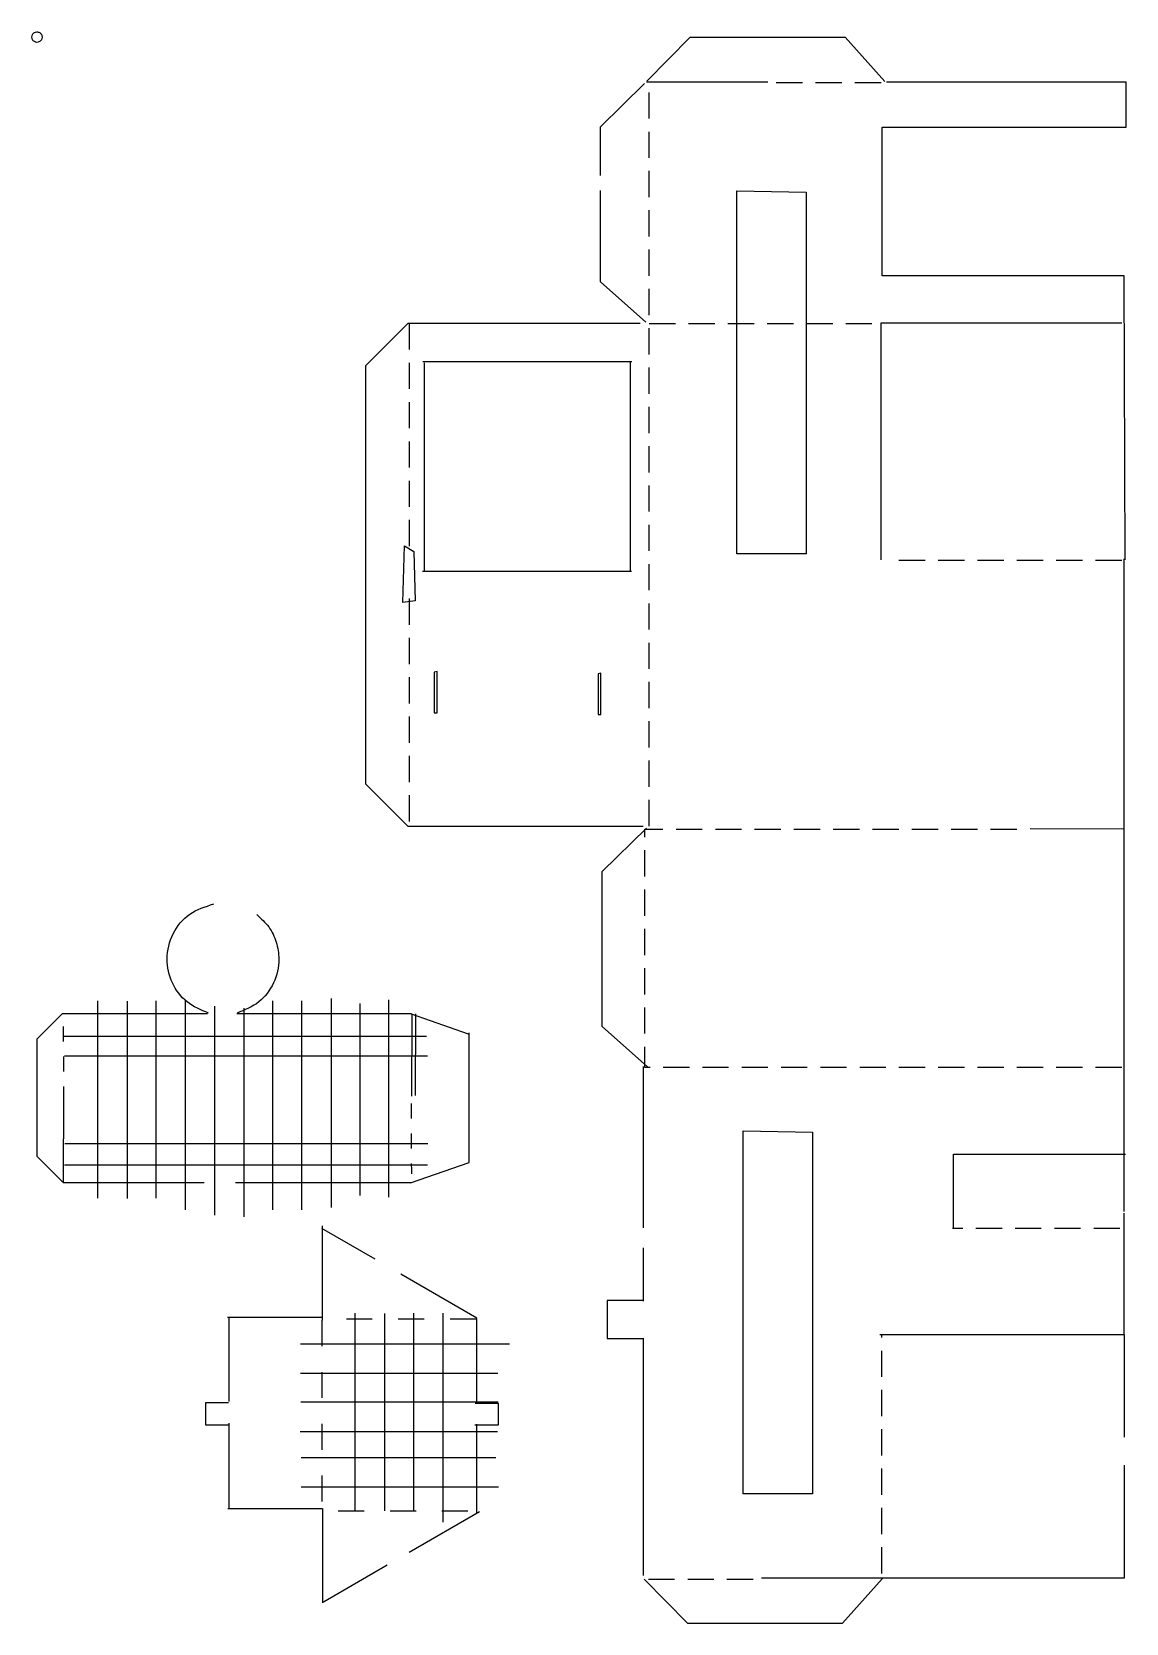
# Model space of a CAD drawing. Header units: millimetres. Extents: x 11 to 195, y 17 to 284.
import ezdxf

# ---------------------------------------------------------------- set-up
doc = ezdxf.new("R2010")
doc.units = ezdxf.units.MM
doc.layers.add('Layer_1', color=7, linetype='CONTINUOUS')

msp = doc.modelspace()

# ---------------------------------------------------------------- linework, layer by layer
at = {"layer": 'Layer_1', "color": 7}
for points in [[(11.891285, 283.979172)], [(129.48021, 257.297516), (141.13296, 257.038565), (141.13296, 196.314838), (129.48021, 196.314838)], [(73.627546, 197.649381), (75.198236, 196.718599), (75.43093, 188.39976), (73.336677, 188.10889)], [(78.626457, 176.42603), (78.626457, 169.59568), (79.134178, 169.59568), (79.134178, 176.51036)], [(106.1699, 176.16184), (106.1699, 169.30382), (106.59536, 169.30382), (106.59536, 176.24651)], [(52.522047, 128.23502)], [(130.51601, 99.39979), (142.16875, 99.14083), (142.16875, 38.41711), (130.51601, 38.41711)]]:
    msp.add_lwpolyline(points, close=True, dxfattribs=at)
for points in [[(114.35904, 275.683837), (121.62073, 283.082549), (147.65322, 283.082549), (154.30264, 275.627128)], [(114.28014, 275.555943), (134.69459, 275.555943)], [(194.70014, 195.280673), (194.53676, 242.986668), (153.85595, 242.986668), (153.85595, 267.983305), (194.86352, 267.983305), (194.86352, 275.498634), (154.58467, 275.498635)], [(106.54997, 259.861588), (106.54997, 268.032588), (113.94867, 275.294281)], [(114.1542, 235.217958), (106.54997, 242.000105), (106.54997, 257.311966)], [(113.22866, 234.997327), (74.182567, 234.997327), (67.083274, 227.898036), (67.083274, 157.66576), (74.182567, 150.56647), (113.73576, 150.56647)], [(194.11798, 235.062474), (153.65528, 235.062474), (153.65528, 195.274152)], [(76.736509, 228.58828), (111.82977, 228.58828)], [(76.913565, 228.392352), (76.913565, 193.299082)], [(111.52875, 228.551397), (111.52875, 193.458127)], [(194.52712, 85.84656), (194.52711, 195.434801)], [(111.74569, 193.310909), (76.652417, 193.310909)], [(114.46532, 110.14782), (106.86109, 116.92995), (106.86109, 142.96244), (114.25979, 150.22413)], [(178.73618, 150.1435), (194.40152, 150.0871)], [(22.063987, 121.24646), (22.063987, 88.09376)], [(27.033977, 121.15875), (27.033977, 88.00605)], [(31.887017, 121.21722), (31.887017, 88.06453)], [(36.798527, 121.19326), (36.798527, 86.1)], [(41.710037, 120.32677), (41.710037, 85.2335)], [(51.474587, 121.19328), (51.474587, 86.10001)], [(56.327627, 121.19326), (56.327627, 86.1)], [(61.297607, 121.62651), (61.297607, 86.53324)], [(66.150657, 120.79601), (66.150657, 88.51698)], [(70.945207, 121.39264), (70.945207, 88.23994)], [(39.972697, 90.66762), (16.332867, 90.66762), (11.918367, 95.08213), (11.918367, 114.81587), (16.172077, 119.0696), (40.529927, 119.0756)], [(45.443087, 119.07709), (74.744767, 119.08409), (74.744767, 119.08409), (74.744767, 119.00489)], [(46.621557, 120.01731), (46.621557, 84.92404)], [(74.774217, 119.04627), (84.348437, 115.67474)], [(74.883697, 118.91117), (74.827097, 105.18309)], [(75.472077, 119.02514), (75.415477, 105.29706)], [(16.333887, 115.28249), (77.318487, 115.28249)], [(74.644157, 90.66893), (84.503277, 94.05984), (84.503277, 115.83309)], [(16.538537, 112.00814), (77.523127, 112.00814)], [(113.77881, 83.10386), (113.77881, 110.18754)], [(16.353847, 105.36032), (16.297347, 90.64912)], [(16.597017, 97.27361), (77.581607, 97.27361)], [(16.538537, 93.64845), (77.523127, 93.64845)], [(165.83582, 83.07313), (165.83582, 95.47329), (194.73053, 95.47329)], [(74.693727, 90.76045), (74.693727, 90.66755), (45.231077, 90.66755)], [(194.52711, 65.16343), (194.52712, 85.56224)], [(68.6937, 77.81333), (59.760967, 82.97064)], [(59.83236, 67.56916), (59.83236, 83.43274)], [(113.77881, 70.7501), (113.77881, 79.71021)], [(85.807516, 67.93266), (73.003085, 75.32531)], [(113.80846, 70.89585), (107.65609, 70.89585), (107.65609, 64.50685), (113.80846, 64.50685)], [(59.776924, 68.02916), (43.913341, 68.02916)], [(44.135144, 67.93266), (44.135144, 53.94211)], [(65.312672, 68.78698), (65.312672, 35.63428)], [(70.282662, 68.69927), (70.282662, 35.54657)], [(75.135702, 68.75774), (75.135702, 35.60505)], [(80.047212, 68.73378), (80.047212, 33.64052)], [(85.755464, 67.84718), (85.755464, 53.70233)], [(113.77881, 24.68675), (113.77881, 64.53737)], [(194.57768, 47.91755), (194.57768, 65.14804), (153.4977, 65.14804)], [(56.17432, 63.608892), (91.26758, 63.608892)], [(56.15036, 58.697382), (89.30305, 58.697382)], [(44.091209, 53.72112), (40.22141, 53.72112), (40.22141, 49.99333), (44.162214, 49.99333)], [(56.20883, 53.844342), (89.36153, 53.844342)], [(85.525259, 53.66786), (89.395058, 53.66786), (89.395058, 49.94007), (85.454254, 49.94007)], [(44.135144, 50.28442), (44.135144, 35.97761)], [(56.12112, 48.874352), (89.27382, 48.874352)], [(85.755463, 50.13253), (85.755464, 35.22079)], [(56.293849, 44.5235), (88.95788, 44.5235)], [(153.85506, 24.146), (153.98777, 24.2948), (194.57768, 24.2948), (194.57768, 43.20975)], [(56.269889, 39.61199), (89.422579, 39.61199)], [(59.822108, 35.88418), (43.958525, 35.88418)], [(59.925796, 20.10377), (59.925796, 35.96735)], [(74.434089, 28.60282), (86.246391, 35.42265)], [(60.019232, 20.28039), (70.739586, 26.46979)], [(113.91146, 24.08929), (121.17314, 16.69058), (147.20564, 16.69058), (153.85506, 24.146)], [(154.01024, 24.23789), (133.59579, 24.23789)]]:
    msp.add_lwpolyline(points, dxfattribs=at)
at = {"layer": 'Layer_1', "color": 1}
for points in [[(140.48685, 275.424942), (136.08564, 275.424942)], [(147.08866, 275.424942), (142.68725, 275.424942)], [(153.68936, 275.424942), (149.28876, 275.424942)], [(114.74999, 269.406197), (114.74999, 273.808015)], [(114.74999, 262.804683), (114.74999, 267.205287)], [(114.74999, 256.201956), (114.74999, 260.603774)], [(114.74999, 249.599837), (114.74999, 254.000441)], [(114.74999, 242.997515), (114.74999, 247.399636)], [(114.74999, 236.394888), (114.74999, 240.796909)], [(74.436073, 234.997336), (74.436073, 230.596833)], [(114.74999, 234.997336), (119.1508, 234.997336)], [(114.74999, 229.792566), (114.74999, 234.194081)], [(121.35079, 234.997336), (125.7524, 234.997336)], [(127.95272, 234.997336), (132.35514, 234.997336)], [(134.55604, 234.997336), (138.95797, 234.997336)], [(141.15797, 234.997336), (145.55918, 234.997336)], [(147.761, 234.997336), (152.16261, 234.997336)], [(74.436073, 228.396429), (74.436073, 223.994914)], [(114.74999, 223.190649), (114.74999, 227.591658)], [(74.436073, 221.793803), (74.436073, 217.391884)], [(114.74999, 216.588326), (114.74999, 220.989941)], [(74.436073, 215.191279), (74.436073, 210.788854)], [(114.74999, 209.986509), (114.74999, 214.38772)], [(74.436073, 208.588047), (74.436073, 204.186936)], [(114.74999, 203.384589), (114.74999, 207.785499)], [(74.436073, 201.986132), (74.436073, 197.585623)], [(114.74999, 196.782367), (114.74999, 201.184389)], [(161.10036, 195.190625), (156.69773, 195.190625)], [(167.70379, 195.190625), (163.30116, 195.190625)], [(174.30621, 195.190625), (169.90359, 195.190625)], [(180.90763, 195.190625), (176.50601, 195.190625)], [(187.50803, 195.190625), (183.10742, 195.190625)], [(194.10944, 195.190625), (189.70884, 195.190625)], [(114.74999, 190.180348), (114.74999, 194.581357)], [(74.436073, 188.78482), (74.436073, 184.38331)], [(114.74999, 183.57823), (114.74999, 187.97995)], [(74.436073, 182.1825), (74.436073, 177.78089)], [(114.74999, 176.97581), (114.74999, 181.37641)], [(74.436073, 175.58008), (74.436073, 171.17745)], [(114.74999, 170.37339), (114.74999, 174.775)], [(74.436073, 168.97665), (74.436073, 164.57604)], [(114.74999, 163.77097), (114.74999, 168.17359)], [(74.436073, 162.37422), (74.436073, 157.97362)], [(114.74999, 157.16753), (114.74999, 161.56915)], [(74.436073, 155.7718), (74.436073, 151.37018)], [(114.74999, 150.56612), (114.74999, 154.96773)], [(113.98931, 148.71931), (113.98931, 150.05941), (117.05052, 150.05941)], [(119.25153, 150.05941), (123.65284, 150.05941)], [(125.85416, 150.05941), (130.25496, 150.05941)], [(132.45607, 150.05941), (136.8583, 150.05941)], [(139.05942, 150.05941), (143.46163, 150.05941)], [(145.66133, 150.05941), (150.06294, 150.05941)], [(152.26375, 150.05941), (156.66435, 150.05941)], [(158.86616, 150.05941), (163.26778, 150.05941)], [(165.4696, 150.05941), (169.87021, 150.05941)], [(172.07001, 150.05941), (176.47061, 150.05941)], [(113.98931, 142.11587), (113.98931, 146.51749)], [(113.98931, 135.51244), (113.98931, 139.91304)], [(113.98931, 128.91102), (113.98931, 133.31264)], [(113.98931, 122.30859), (113.98931, 126.71021)], [(113.98931, 115.70718), (113.98931, 120.10879)], [(114.88319, 109.99884), (113.98931, 109.99884), (113.98931, 113.50638)], [(121.484, 109.99884), (117.0843, 109.99884)], [(128.08814, 109.99884), (123.68561, 109.99884)], [(134.69178, 109.99884), (130.28965, 109.99884)], [(141.29309, 109.99884), (136.89198, 109.99884)], [(147.89552, 109.99884), (143.4939, 109.99884)], [(154.49794, 109.99884), (150.09632, 109.99884)], [(161.09934, 109.99884), (156.69875, 109.99884)], [(167.70278, 109.99884), (163.30116, 109.99884)], [(174.30419, 109.99884), (169.90257, 109.99884)], [(180.9056, 109.99884), (176.505, 109.99884)], [(187.50803, 109.99884), (183.10642, 109.99884)], [(194.10944, 109.99884), (189.70782, 109.99884)], [(167.40324, 82.98387), (165.66767, 82.98387)], [(174.00566, 82.98387), (169.60404, 82.98387)], [(180.60808, 82.98387), (176.20545, 82.98387)], [(187.20949, 82.98387), (182.80787, 82.98387)], [(193.81192, 82.98387), (189.4103, 82.98387)], [(59.719796, 67.57753), (59.719796, 63.22553)], [(68.230096, 67.77053), (63.877996, 67.77053)], [(76.934996, 67.77053), (72.582196, 67.77053)], [(85.639296, 67.77053), (81.286296, 67.77053)], [(153.79198, 64.65774), (153.79198, 65.19784)], [(153.79198, 58.05835), (153.79198, 62.45896)], [(59.719796, 58.87453), (59.719796, 54.52253)], [(153.79198, 51.45492), (153.79198, 55.85654)], [(59.719796, 50.17153), (59.719796, 45.81853)], [(153.79198, 44.8525), (153.79198, 49.2531)], [(59.719796, 41.46653), (59.719796, 37.11353)], [(153.79198, 38.25007), (153.79198, 42.65169)], [(62.516296, 35.55953), (66.869296, 35.55953)], [(71.222196, 35.55953), (75.574796, 35.55953)], [(79.925296, 35.55953), (84.277596, 35.55953)], [(153.79198, 31.64663), (153.79198, 36.04825)], [(153.79198, 25.04421), (153.79198, 29.44583)], [(114.60101, 24.10689), (119.00162, 24.10689)], [(121.20171, 24.10689), (125.60313, 24.10689)], [(127.80353, 24.10689), (132.20474, 24.10689)]]:
    msp.add_lwpolyline(points, dxfattribs=at)
at = {"layer": 'Layer_1', "color": 7}
for points, knots in [([(11.891285, 283.979172), (11.739306, 283.954633), (11.438173, 283.906011), (11.110483, 283.552824), (10.990185, 283.096922), (11.110483, 282.636003), (11.438171, 282.297354), (11.891292, 282.170382), (12.34437, 282.297396), (12.672189, 282.635837), (12.771803, 283.019775), (12.731967, 283.326803), (12.64534, 283.542048), (12.507296, 283.727358), (12.327027, 283.868554), (12.116942, 283.961491), (11.966626, 283.973269), (11.891285, 283.979172)], [0, 0, 0, 0, 0.450713, 0.893047, 1.353985, 1.814924, 2.257257, 2.707971, 3.158684, 3.601018, 4.061956, 4.293029, 4.521437, 4.750433, 4.977891, 5.202143, 5.427491, 5.427491, 5.427491, 5.427491]), ([(40.734747, 119.16852), (39.449625, 119.693477), (36.907182, 120.732035), (34.376409, 124.1545), (33.427758, 128.331261), (34.466444, 132.604028), (37.358381, 136.158582), (40.167221, 137.039999), (41.589017, 137.48616)], [0, 0, 0, 0, 4.097407, 8.106176, 12.203583, 16.591278, 20.871727, 25.259422, 25.259422, 25.259422, 25.259422]), ([(48.827057, 135.69618), (49.540202, 135.044551), (50.958505, 133.74859), (52.218338, 131.102403), (52.740701, 127.824051), (51.90261, 124.139664), (49.354719, 120.711468), (46.799303, 119.679474), (45.507537, 119.1578)], [0, 0, 0, 0, 2.875092, 5.717987, 8.593079, 12.704494, 16.726419, 20.837833, 20.837833, 20.837833, 20.837833])]:
    msp.add_open_spline(points, degree=3, knots=knots, dxfattribs=at)
at = {"layer": 'Layer_1', "color": 1}
for points, knots in [([(16.312867, 116.89714), (16.313652, 116.611379), (16.315204, 116.046206), (16.318458, 115.208574), (16.320071, 114.656701), (16.320867, 114.38424)], [0, 0, 0, 0, 0.857287, 1.695525, 2.512913, 2.512913, 2.512913, 2.512913]), ([(16.329497, 111.86978), (16.330693, 111.574293), (16.33302, 110.999415), (16.335412, 110.162294), (16.336817, 109.620661), (16.337497, 109.35842)], [0, 0, 0, 0, 0.886469, 1.724648, 2.511373, 2.511373, 2.511373, 2.511373]), ([(16.346117, 106.84349), (16.347239, 106.526293), (16.349065, 106.010199), (16.351036, 105.425206), (16.351896, 105.157409), (16.352117, 105.08851)], [0, 0, 0, 0, 0.951596, 1.548292, 1.75499, 1.75499, 1.75499, 1.75499]), ([(74.746467, 103.97602), (74.747252, 103.690257), (74.748804, 103.125082), (74.752058, 102.287448), (74.753671, 101.735573), (74.754467, 101.46311)], [0, 0, 0, 0, 0.857292, 1.69553, 2.512923, 2.512923, 2.512923, 2.512923]), ([(74.763087, 98.94866), (74.764283, 98.65317), (74.76661, 98.078289), (74.769002, 97.241165), (74.770407, 96.699531), (74.771087, 96.43729)], [0, 0, 0, 0, 0.886476, 1.724658, 2.511383, 2.511383, 2.511383, 2.511383]), ([(74.779707, 93.92237), (74.780829, 93.605171), (74.782655, 93.089074), (74.784626, 92.504077), (74.785486, 92.236279), (74.785707, 92.16738)], [0, 0, 0, 0, 0.951603, 1.548302, 1.755, 1.755, 1.755, 1.755])]:
    msp.add_open_spline(points, degree=3, knots=knots, dxfattribs=at)

doc.saveas('drawing.dxf')
